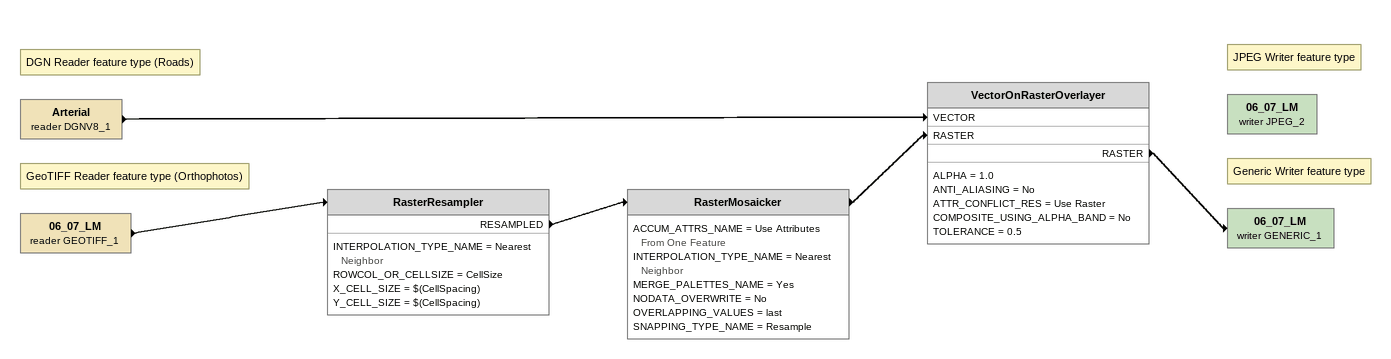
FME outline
Note: DGN Reader feature type (Roads)
Arterial (reader DGNV8_1)
    -> VectorOnRasterOverlayer [VECTOR]
Note: GeoTIFF Reader feature type (Orthophotos)
06_07_LM (reader GEOTIFF_1)
    -> RasterResampler
RasterResampler
    INTERPOLATION_TYPE_NAME = Nearest Neighbor
    ROWCOL_OR_CELLSIZE = CellSize
    X_CELL_SIZE = $(CellSpacing)
    Y_CELL_SIZE = $(CellSpacing)
    RESAMPLED -> RasterMosaicker
RasterMosaicker
    ACCUM_ATTRS_NAME = Use Attributes From One Feature
    INTERPOLATION_TYPE_NAME = Nearest Neighbor
    MERGE_PALETTES_NAME = Yes
    NODATA_OVERWRITE = No
    OVERLAPPING_VALUES = last
    SNAPPING_TYPE_NAME = Resample
    -> VectorOnRasterOverlayer [RASTER]
VectorOnRasterOverlayer
    ALPHA = 1.0
    ANTI_ALIASING = No
    ATTR_CONFLICT_RES = Use Raster
    COMPOSITE_USING_ALPHA_BAND = No
    TOLERANCE = 0.5
    RASTER -> 06_07_LM (writer GENERIC_1)
Note: Generic Writer feature type
06_07_LM (writer GENERIC_1)
Note: JPEG Writer feature type
06_07_LM (writer JPEG_2)
